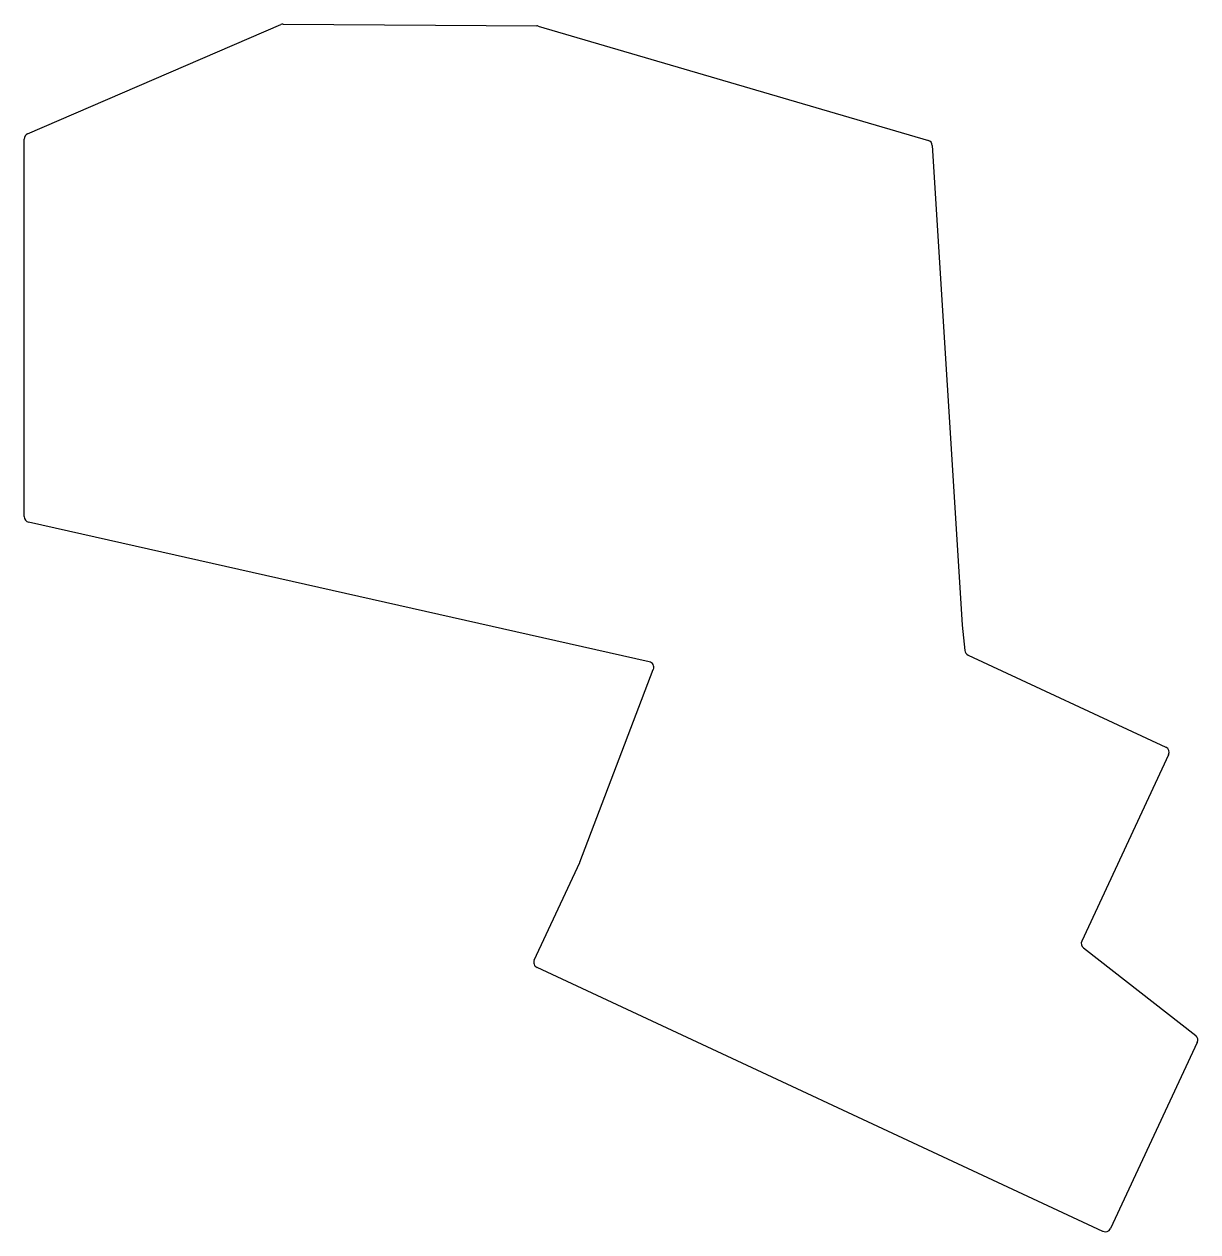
# Model space of a CAD drawing. Header units: millimetres. Extents: x 100 to 203, y -146 to -39.
import ezdxf

# ---------------------------------------------------------------- set-up
doc = ezdxf.new("R2010")
doc.units = ezdxf.units.MM

msp = doc.modelspace()

# ---------------------------------------------------------------- linework, layer by layer
for p, q in [((100.3, -48.87), (122.61, -39.25)), ((122.81, -39.21), (145.15, -39.36)), ((145.29, -39.38), (179.65, -49.45)), ((100, -82.6), (100, -49.33)), ((180, -49.9), (182.62, -92.15)), ((155.07, -95.4), (100.39, -83.09)), ((182.62, -92.17), (182.87, -94.4)), ((183.15, -94.8), (200.57, -102.92)), ((148.96, -113.04), (155.42, -96.06)), ((200.81, -103.59), (193.16, -120)), ((144.94, -121.67), (148.95, -113.08)), ((193.31, -120.6), (203.2, -128.32)), ((195.03, -145.58), (145.18, -122.33)), ((203.34, -128.93), (195.69, -145.34))]:
    msp.add_line(p, q)
for centre, start, end in [((122.81, -39.71), 89.6001, 113.3332), ((145.15, -39.86), 73.6598, 89.6001), ((100.5, -49.33), 113.3332, 180), ((179.5, -49.93), 3.5479, 73.6598), ((100.5, -82.6), 180, 257.3135), ((183.12, -92.12), 183.5479, 186.2333), ((183.37, -94.35), 186.2333, 245), ((154.96, -95.88), 339.1569, 77.3135), ((200.36, -103.38), 335, 65), ((148.49, -112.86), 335, 339.1569), ((193.62, -120.21), 155, 232.0054), ((145.39, -121.88), 155, 245), ((202.89, -128.72), 335, 52.0054), ((195.24, -145.12), 245, 335)]:
    msp.add_arc(centre, 0.5, start, end)

doc.saveas('drawing.dxf')
